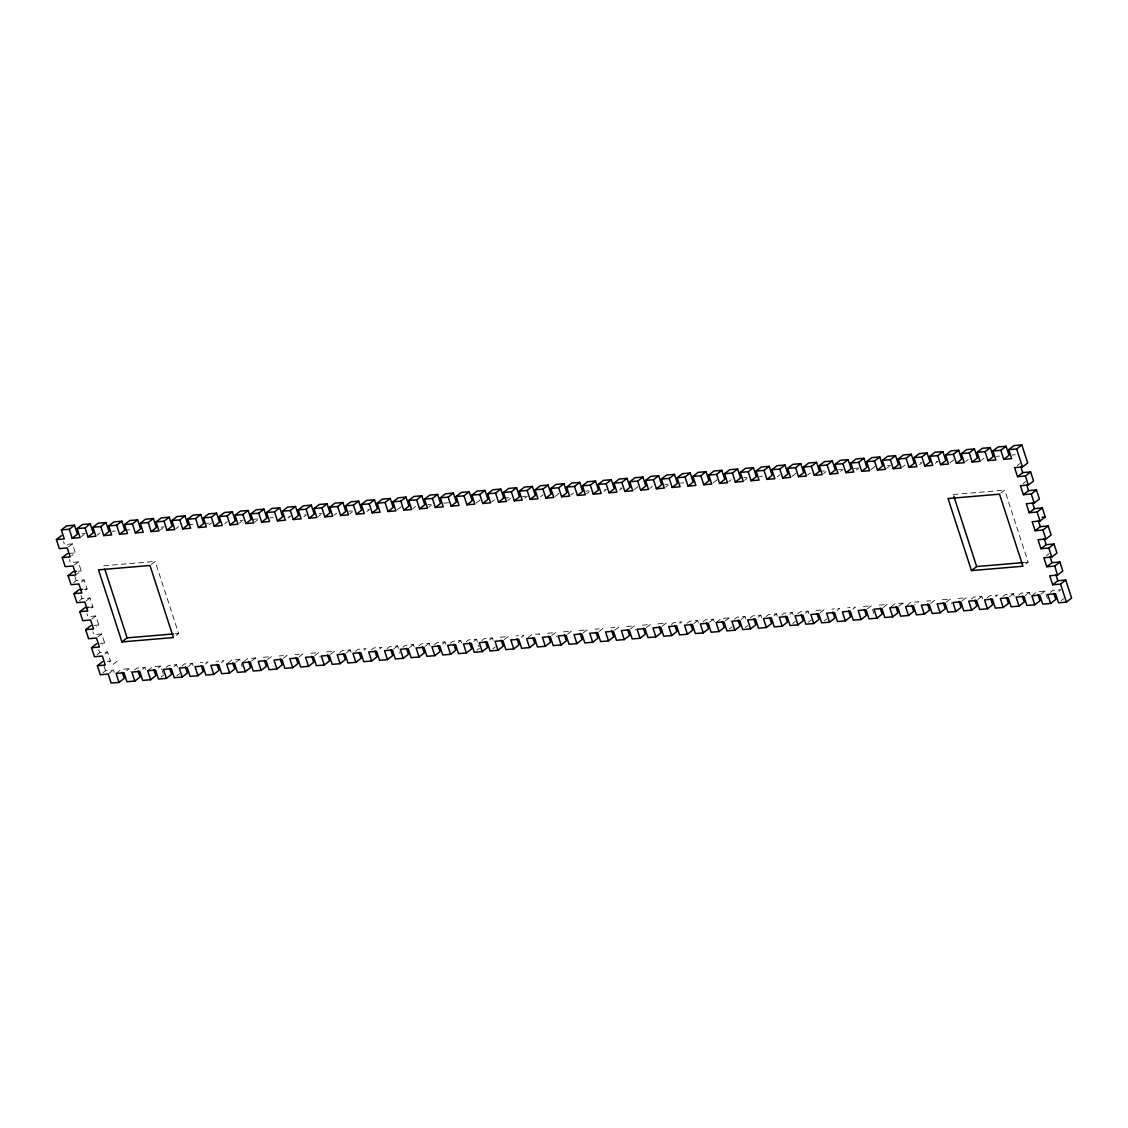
<?xml version="1.0" encoding="UTF-8"?>
<svg xmlns="http://www.w3.org/2000/svg" width="1128" height="1128" viewBox="0 0 1128 1128"><rect width="100%" height="100%" fill="white"/><g stroke="black" fill="none" stroke-linecap="round" stroke-linejoin="round"><path stroke-width="0.75" stroke-dasharray="5 3.75" d="M81.385 536.59L83.994 534.573M68.526 546.939L72.432 543.907L75.35 552.903L71.445 555.949M97.177 535.25L99.786 533.234M74.377 564.959L78.283 561.913L81.216 570.923L77.31 573.969M73.644 582.626L76.239 580.61L84.135 579.933L87.067 588.943L83.162 591.974M81.526 581.963L84.135 579.933M160.331 529.906L162.94 527.876M79.496 600.646L82.09 598.615L89.986 597.953L92.919 606.963L90.31 608.979M176.123 528.567L178.732 526.536M86.08 600.984L89.986 597.953M151.293 564.465L155.185 561.434L178.605 633.499L174.699 636.544M209.004 524.872L211.613 522.842M91.946 619.004L95.838 615.973L98.77 624.982L96.162 626.999M224.796 523.533L227.391 521.517M239.277 523.209L241.886 521.178M97.798 637.024L101.703 633.992L104.622 642.988L102.028 645.019M255.069 521.869L257.678 519.853M97.05 654.691L99.659 652.675L107.555 651.998L110.473 661.008L106.568 664.054M104.946 654.029L107.555 651.998M287.95 518.189L290.559 516.159L285.821 516.553M113.167 664.392L118.37 660.345M102.902 672.711L105.51 670.695L113.406 670.018L114.379 673.021M303.742 516.85L306.351 514.819L303.192 515.087M108.203 674.065L113.406 670.018M116.099 673.402L121.302 669.355L129.198 668.678L130.171 671.682M318.223 516.525L320.831 514.495M126.59 670.709L129.198 668.678M134.486 670.032L137.094 668.016L144.99 667.339L145.963 670.342M334.015 515.186L336.623 513.155M142.382 669.369L144.99 667.339M147.669 670.723L152.886 666.676L160.768 665.999L163.207 673.515M349.807 513.846L352.415 511.816M158.174 668.03L160.768 665.999M166.07 667.367L168.664 665.337L176.56 664.66L177.547 667.663M366.896 511.492L369.505 509.461L364.767 509.87M173.966 666.69L176.56 664.66M161.093 677.04L163.701 675.009M181.862 666.028L184.456 663.997L192.352 663.334L193.325 666.338M188.446 666.366L192.352 663.334M176.885 675.7L179.493 673.67M397.183 509.828L401.074 506.796L397.93 507.064M205.536 664.011L208.144 661.995L200.248 662.658M412.961 508.488L415.569 506.458M221.328 662.672L223.936 660.655L216.04 661.318M227.927 663.024L231.832 659.979L239.728 659.316L242.167 666.817M428.753 507.149L431.361 505.132M235.822 662.347L239.728 659.316M243.718 661.685L247.624 658.639L255.506 657.976L256.493 660.98M251.614 661.008L255.506 657.976M267.392 659.668L271.298 656.637L272.271 659.64M476.129 503.13L480.034 500.099L476.876 500.367M283.184 658.343L287.09 655.298L279.194 655.974M491.907 501.805L494.515 499.774M298.976 657.004L302.882 653.958L294.986 654.635M507.699 500.465L510.307 498.435M314.768 655.664L318.674 652.619L320.14 657.13M524.788 498.111L527.396 496.08M330.56 654.325L334.466 651.279L335.439 654.282M339.754 652.647L342.348 650.616L350.244 649.939L351.231 652.943M540.58 496.771L543.188 494.741M346.338 652.985L350.244 649.939M355.546 651.307L358.14 649.277L366.036 648.614L362.13 651.646M555.075 496.447L558.98 493.401L555.822 493.669M371.338 649.968L373.932 647.937L381.828 647.275L377.922 650.306M570.867 495.107L573.461 493.077M387.115 648.628L389.724 646.598L397.62 645.935L400.059 653.436M586.645 493.768L589.253 491.737M393.714 648.967L397.62 645.935M402.907 647.289L405.516 645.258L413.412 644.596L414.385 647.599M603.748 491.413L606.342 489.397L601.605 489.792M409.506 647.627L413.412 644.596M418.699 645.949L421.308 643.919L429.204 643.256L430.177 646.259M619.526 490.074L622.134 488.057L618.976 488.325M425.298 646.288L429.204 643.256M434.491 644.61L437.086 642.579L444.982 641.917L445.969 644.92M634.021 489.749L637.926 486.718L634.768 486.986M442.387 643.947L444.982 641.917M450.284 643.27L452.878 641.254L460.774 640.577L461.747 643.58M649.813 488.41L652.407 486.394M458.179 642.607L460.774 640.577M466.061 641.931L468.67 639.914L476.566 639.238L479.005 646.753M665.605 487.084L668.199 485.054M473.957 641.268L476.566 639.238M481.853 640.591L484.462 638.575L492.358 637.898L493.331 640.901M489.749 639.928L492.358 637.898M476.89 650.278L479.499 648.247M504.244 639.604L508.15 636.559L509.123 639.562M492.682 648.938L495.277 646.908M712.966 483.066L716.872 480.02L713.714 480.288M521.333 637.249L523.928 635.219L516.046 635.896M527.918 637.588L531.824 634.556L539.72 633.894L537.125 635.91M728.759 481.726L731.353 479.696M744.55 480.387L747.145 478.357M551.606 635.586L555.512 632.554L556.978 637.052M567.398 634.246L571.304 631.215L572.277 634.218M777.432 476.693L780.026 474.676M583.19 632.907L587.096 629.875L588.069 632.879M791.912 476.368L795.818 473.337L792.66 473.605M598.982 631.567L602.888 628.536L594.992 629.198M807.704 475.029L810.313 473.013M614.76 630.228L618.666 627.196L610.77 627.859M823.496 473.689L826.091 471.673M630.552 628.902L634.458 625.857L635.924 630.369M840.586 471.349L843.194 469.319M646.344 627.563L650.25 624.517L651.223 627.52M856.378 470.009L858.972 467.979M662.136 626.223L666.042 623.178L667.015 626.181M671.329 624.531L673.938 622.515L681.834 621.838L677.928 624.884M870.858 469.685L874.764 466.639L871.606 466.907M687.121 623.206L689.73 621.175L697.626 620.499L698.599 623.502M886.65 468.346L889.259 466.315M693.72 623.544L697.626 620.499M702.913 621.866L705.508 619.836L713.404 619.173L714.87 623.671M902.442 467.006L905.051 464.976M709.498 622.205L713.404 619.173M716.097 622.543L721.3 618.496L729.196 617.834L730.168 620.837M919.531 464.651L922.14 462.635L917.402 463.03M725.29 620.865L729.196 617.834M734.483 619.187L737.092 617.157L744.988 616.494L745.96 619.498M935.323 463.312L937.932 461.296L933.194 461.69M741.082 619.526L744.988 616.494M729.52 628.86L732.128 626.844M750.275 617.848L752.884 615.817L760.78 615.155L761.752 618.158M949.804 462.988L953.71 459.956L950.551 460.224M758.171 617.171L760.78 615.155M745.312 627.52L747.92 625.504M766.067 616.508L768.676 614.478L776.572 613.815L777.544 616.819M965.596 461.648L968.205 459.632M773.963 615.846L776.572 613.815M781.859 615.169L784.468 613.153L792.35 612.476L793.816 616.974M981.388 460.309L983.997 458.292M789.755 614.506L792.35 612.476M797.651 613.829L800.245 611.813L808.141 611.136L809.129 614.14M805.547 613.167L808.141 611.136M792.674 623.516L795.282 621.486M820.028 612.842L823.933 609.797L824.906 612.8M808.466 622.177L811.074 620.146M1017.202 465.638L1019.797 463.608M837.117 610.488L839.725 608.457L831.83 609.134M824.258 620.837L826.866 618.807M1000.832 493.162L1004.738 490.13L1028.158 562.195L1025.549 564.211M852.909 609.148L855.517 607.118L847.621 607.795M1023.054 483.644L1025.648 481.628M867.404 608.824L871.31 605.792L873.749 613.294M883.182 607.484L887.087 604.453L888.074 607.456M891.078 606.822L894.983 603.776L902.879 603.113L903.852 606.117M898.974 606.145L902.879 603.113M906.87 605.482L910.775 602.437L918.671 601.774L914.766 604.805M930.558 603.466L934.463 600.434L926.567 601.097M946.35 602.126L950.255 599.095L951.722 603.593M962.142 600.787L966.047 597.755L967.02 600.759M971.335 599.109L973.929 597.093L981.825 596.416L982.812 599.419M977.92 599.461L981.825 596.416M987.127 597.769L989.721 595.753L997.617 595.076L993.712 598.122M1046.474 555.723L1049.068 553.693M1002.905 596.43L1005.513 594.414L1013.409 593.737L1014.382 596.74M1009.504 596.782L1013.409 593.737M1018.697 595.091L1021.305 593.074L1029.201 592.397L1030.668 596.909M1025.296 595.443L1029.201 592.397M1031.894 595.781L1037.097 591.735L1044.993 591.072L1047.433 598.573M1041.088 594.104L1044.993 591.072M1050.281 592.426L1052.889 590.395L1060.771 589.732L1056.88 592.764M1061.095 600.759L1063.704 598.742M82.132 533.826L85.291 533.558M112.137 531.274L115.296 531.006M124.771 530.202L131.074 529.666M161.078 527.129L164.237 526.861M187.925 524.858L194.242 524.323M203.717 523.519L210.034 522.983M240.024 520.445L243.183 520.177M252.658 519.374L257.396 518.965M270.029 517.893L273.188 517.625M318.97 513.748L322.129 513.48M348.975 511.21L352.133 510.942M427.921 504.512L431.079 504.244M443.713 503.173L448.45 502.778M503.708 498.097L510.025 497.561M522.659 496.489L525.817 496.221M585.813 491.131L588.971 490.863M664.773 484.448L667.931 484.18M680.551 483.108L683.709 482.84M743.719 477.75L746.877 477.482M759.496 476.411L762.655 476.143M819.506 471.321L825.823 470.799M838.456 469.727L841.615 469.459M854.234 468.388L857.393 468.12M887.398 465.568L890.556 465.3M996.348 456.346L999.507 456.079M1012.14 455.007L1015.299 454.739M72.432 543.907L64.536 544.57L63.563 541.567M69.034 553.439L75.35 552.903M78.283 561.913L70.387 562.59L69.414 559.587M103.72 565.791L155.185 561.434M953.259 494.487L1004.738 490.13M78.058 571.191L81.216 570.923M83.909 589.211L87.067 588.943M88.181 607.357L92.919 606.963M95.838 615.973L87.956 616.635L86.969 613.632M94.033 625.377L98.77 624.982M101.703 633.992L93.807 634.655L92.834 631.652M175.178 633.795L178.605 633.499M1023.011 562.632L1028.158 562.195M99.884 643.397L104.622 642.988M107.315 661.276L110.473 661.008M263.402 657.3L271.298 656.637M310.778 653.295L318.674 652.619M326.57 651.956L334.466 651.279M500.254 637.235L508.15 636.559M547.616 633.217L555.512 632.554M563.408 631.877L571.304 631.215M579.2 630.538L587.096 629.875M626.562 626.534L634.458 625.857M642.354 625.194L650.25 624.517M658.146 623.854L666.042 623.178M816.037 610.474L823.933 609.797M863.413 606.455L871.31 605.792M879.205 605.116L887.087 604.453M942.359 599.758L950.255 599.095M958.151 598.432L966.047 597.755M74.772 576.098L76.239 580.61M81.117 595.612L82.09 598.615M98.686 649.672L99.659 652.675M104.044 666.183L105.51 670.695"/><path stroke-width="1.5" d="M122.275 672.359L124.235 678.365L119.018 682.412L111.122 683.074L108.203 674.065L100.307 674.741L97.375 665.731L105.271 665.055L102.352 656.059L94.456 656.722L91.523 647.712L99.419 647.049L96.486 638.039L88.59 638.702L85.672 629.692L93.568 629.029L90.635 620.019L82.739 620.682L79.82 611.672L87.716 611.009L84.783 601.999L76.887 602.676L73.969 593.666L81.85 592.99L78.932 583.98L71.036 584.656L68.103 575.647L75.999 574.97L73.08 565.974L65.184 566.637L62.251 557.627L70.147 556.964L67.229 547.954L59.333 548.617L56.4 539.607L64.296 538.944L61.363 529.934L66.58 525.888L74.462 525.211L77.395 534.221L72.192 538.267L69.259 529.258L74.462 525.211M56.4 539.607L61.603 535.56M72.192 538.267L80.088 537.605L77.155 528.595L82.358 524.548L90.254 523.871L93.187 532.881L87.984 536.928L85.051 527.932L90.254 523.871M87.984 536.928L95.88 536.265L92.947 527.255L98.15 523.209L106.046 522.532L108.979 531.542L103.762 535.603L100.843 526.593L106.046 522.532M62.251 557.627L67.454 553.58M103.762 535.603L111.658 534.926L108.739 525.916L113.942 521.869L121.838 521.206L124.771 530.202L119.554 534.263L116.635 525.253L121.838 521.206M119.554 534.263L127.45 533.586L124.531 524.576L129.734 520.53L137.63 519.867L140.549 528.877L135.346 532.924L132.427 523.914L137.63 519.867M68.103 575.647L73.32 571.6L76.478 571.332M135.346 532.924L143.242 532.247L140.309 523.237L145.526 519.19L153.422 518.527L156.341 527.537L151.138 531.584L148.205 522.574L153.422 518.527M151.138 531.584L159.034 530.907L156.101 521.897L161.318 517.851L169.2 517.188L172.133 526.198L166.93 530.245L163.997 521.235L169.2 517.188M73.969 593.666L79.171 589.606L82.33 589.338M166.93 530.245L174.826 529.568L171.893 520.572L177.096 516.511L184.992 515.849L187.925 524.858L182.722 528.905L179.789 519.895L184.992 515.849M182.722 528.905L190.618 528.242L187.685 519.232L192.888 515.172L200.784 514.509L203.717 523.519L198.5 527.566L195.581 518.556L200.784 514.509M79.82 611.672L85.023 607.625L88.181 607.357M198.5 527.566L206.396 526.903L203.477 517.893L208.68 513.846L216.576 513.169L219.495 522.179L214.292 526.226L211.373 517.216L216.576 513.169M214.292 526.226L222.188 525.563L219.269 516.553L224.472 512.507L232.368 511.83L235.287 520.84L230.084 524.887L227.151 515.877L232.368 511.83M85.672 629.692L90.874 625.645M230.084 524.887L237.98 524.224L235.047 515.214L240.264 511.167L248.16 510.49L251.079 519.5L245.876 523.547L242.943 514.551L248.16 510.49M245.876 523.547L253.772 522.884L250.839 513.874L256.042 509.828L263.938 509.151L266.871 518.161L261.668 522.208L258.735 513.212L263.938 509.151M91.523 647.712L96.726 643.665M261.668 522.208L269.564 521.545L266.631 512.535L271.834 508.488L279.73 507.811L282.663 516.821L277.46 520.882L274.527 511.872L279.73 507.811M277.46 520.882L285.342 520.205L282.423 511.195L287.626 507.149L295.522 506.486L298.455 515.482L293.238 519.543L290.319 510.533L295.522 506.486M121.923 641.917L173.402 637.546L149.982 565.481L98.503 569.851L121.923 641.917L127.126 637.87L173.458 633.936M97.375 665.731L102.592 661.685M293.238 519.543L301.134 518.866L298.215 509.856L303.418 505.809L311.314 505.147L314.233 514.156L309.03 518.203L306.111 509.193L311.314 505.147M309.03 518.203L316.926 517.526L314.007 508.516L319.21 504.47L327.106 503.807L330.025 512.817L324.822 516.864L321.889 507.854L327.106 503.807M324.822 516.864L332.718 516.187L329.785 507.191L335.002 503.13L342.898 502.468L345.817 511.477L340.614 515.524L337.681 506.514L342.898 502.468M340.614 515.524L348.51 514.847L345.577 505.852L350.78 501.791L358.676 501.128L361.609 510.138L356.406 514.185L353.473 505.175L358.676 501.128M356.406 514.185L364.302 513.522L361.369 504.512L366.572 500.451L374.468 499.789L377.401 508.798L372.184 512.845L369.265 503.835L374.468 499.789M119.018 682.412L116.099 673.402L123.995 672.725L126.914 681.735L134.81 681.072L140.013 677.026L138.067 671.019M372.184 512.845L380.08 512.183L377.161 503.173L382.364 499.126L390.26 498.449L393.193 507.459L387.976 511.506L385.057 502.496L390.26 498.449M134.81 681.072L131.891 672.062L139.773 671.4L142.706 680.395L150.602 679.733L155.805 675.686L153.859 669.679M387.976 511.506L395.872 510.843L392.953 501.833L398.156 497.786L406.052 497.11L408.971 506.119L403.768 510.166L400.849 501.156L406.052 497.11M150.602 679.733L147.669 670.723L155.565 670.06L158.498 679.056L166.394 678.393L171.597 674.347L169.651 668.34M403.768 510.166L411.664 509.504L408.731 500.494L413.948 496.447L421.844 495.77L424.762 504.78L419.56 508.827L416.627 499.831L421.844 495.77M166.394 678.393L163.461 669.383L171.357 668.721L174.29 677.731L182.186 677.054L187.389 673.007L185.429 667M419.56 508.827L427.456 508.164L424.523 499.154L429.74 495.107L437.622 494.431L440.554 503.44L435.352 507.501L432.419 498.491L437.622 494.431M182.186 677.054L179.253 668.044L187.149 667.381L190.068 676.391L197.964 675.714L203.181 671.668L201.221 665.661M435.352 507.501L443.248 506.824L440.315 497.815L445.518 493.768L453.414 493.091L456.346 502.101L451.144 506.162L448.211 497.152L453.414 493.091M197.964 675.714L195.045 666.704L202.941 666.042L205.86 675.052L213.756 674.375L218.959 670.328L217.013 664.321M451.144 506.162L459.04 505.485L456.107 496.475L461.31 492.428L469.206 491.766L472.139 500.761L466.921 504.822L464.003 495.812L469.206 491.766M213.756 674.375L210.837 665.365L218.733 664.702L221.652 673.712L229.548 673.035L234.751 668.989L232.805 662.982M466.921 504.822L474.817 504.145L471.899 495.136L477.102 491.089L484.998 490.426L487.93 499.436L482.714 503.483L479.795 494.473L484.998 490.426M229.548 673.035L226.615 664.039L234.511 663.363L237.444 672.373L245.34 671.71L250.543 667.649L248.597 661.642M482.714 503.483L490.609 502.806L487.691 493.796L492.894 489.749L500.79 489.087L503.708 498.097L498.505 502.143L495.573 493.133L500.79 489.087M245.34 671.71L242.407 662.7L250.303 662.023L253.236 671.033L261.132 670.37L266.335 666.31L264.389 660.303M498.505 502.143L506.401 501.466L503.469 492.471L508.686 488.41L516.582 487.747L519.5 496.757L514.298 500.804L511.365 491.794L516.582 487.747M261.132 670.37L258.199 661.361L266.095 660.684L269.028 669.694L276.924 669.031L282.127 664.97L280.167 658.978M514.298 500.804L522.193 500.141L519.261 491.131L524.464 487.07L532.36 486.408L535.292 495.418L530.089 499.464L527.157 490.454L532.36 486.408M276.924 669.031L273.991 660.021L281.887 659.344L284.806 668.354L292.702 667.691L297.919 663.645L295.959 657.638M530.089 499.464L537.986 498.802L535.053 489.792L540.256 485.731L548.152 485.068L551.084 494.078L545.881 498.125L542.949 489.115L548.152 485.068M292.702 667.691L289.783 658.681L297.679 658.005L300.598 667.015L308.494 666.352L313.697 662.305L311.751 656.299M545.881 498.125L553.763 497.462L550.845 488.452L556.048 484.405L563.944 483.729L566.876 492.739L561.659 496.785L558.741 487.775L563.944 483.729M308.494 666.352L305.575 657.342L313.457 656.679L316.39 665.675L324.286 665.012L329.489 660.966L327.543 654.959M561.659 496.785L569.555 496.123L566.637 487.113L571.84 483.066L579.736 482.389L582.654 491.399L577.451 495.446L574.533 486.436L579.736 482.389M324.286 665.012L321.353 656.002L329.249 655.34L332.182 664.35L340.078 663.673L345.281 659.626L343.335 653.62M577.451 495.446L585.347 494.783L582.429 485.773L587.632 481.726L595.528 481.05L598.446 490.06L593.243 494.106L590.311 485.111L595.528 481.05M340.078 663.673L337.145 654.663L345.041 654L347.974 663.01L355.87 662.333L361.073 658.287L359.127 652.28M593.243 494.106L601.139 493.444L598.207 484.434L603.424 480.387L611.32 479.71L614.238 488.72L609.035 492.781L606.103 483.771L611.32 479.71M355.87 662.333L352.937 653.323L360.833 652.661L363.766 661.671L371.648 660.994L376.865 656.947L374.905 650.941M609.035 492.781L616.931 492.104L613.999 483.094L619.201 479.047L627.097 478.371L630.03 487.381L624.827 491.441L621.895 482.431L627.097 478.371M371.648 660.994L368.729 651.984L376.625 651.321L379.544 660.331L387.44 659.654L392.657 655.608L390.697 649.601M624.827 491.441L632.723 490.765L629.791 481.755L634.994 477.708L642.889 477.045L645.822 486.041L640.619 490.102L637.687 481.092L642.889 477.045M387.44 659.654L384.521 650.644L392.417 649.982L395.336 658.992L403.232 658.315L408.435 654.268L406.489 648.262M640.619 490.102L648.501 489.425L645.583 480.415L650.785 476.368L658.681 475.706L661.614 484.716L656.397 488.762L653.479 479.752L658.681 475.706M403.232 658.315L400.313 649.319L408.195 648.642L411.128 657.652L419.024 656.989L424.227 652.929L422.281 646.922M656.397 488.762L664.293 488.086L661.375 479.076L666.577 475.029L674.473 474.366L677.392 483.376L672.189 487.423L669.271 478.413L674.473 474.366M419.024 656.989L416.091 647.98L423.987 647.303L426.92 656.313L434.816 655.65L440.019 651.589L438.073 645.583M672.189 487.423L680.085 486.746L677.152 477.75L682.369 473.689L690.265 473.027L693.184 482.037L687.981 486.083L685.048 477.074L690.265 473.027M434.816 655.65L431.883 646.64L439.779 645.963L442.712 654.973L450.608 654.31L455.811 650.25L453.851 644.257M687.981 486.083L695.877 485.421L692.944 476.411L698.161 472.35L706.043 471.687L708.976 480.697L703.773 484.744L700.841 475.734L706.043 471.687M450.608 654.31L447.675 645.301L455.571 644.624L458.504 653.634L466.386 652.971L471.603 648.924L469.643 642.918M703.773 484.744L711.669 484.081L708.736 475.071L713.939 471.01L721.835 470.348L724.768 479.358L719.565 483.404L716.632 474.394L721.835 470.348M466.386 652.971L463.467 643.961L471.363 643.284L474.282 652.294L482.178 651.631L487.381 647.585L485.435 641.578M719.565 483.404L727.461 482.742L724.529 473.732L729.731 469.685L737.627 469.008L740.56 478.018L735.343 482.065L732.424 473.055L737.627 469.008M482.178 651.631L479.259 642.622L487.155 641.959L490.074 650.955L497.97 650.292L503.173 646.245L501.227 640.239M735.343 482.065L743.239 481.402L740.32 472.392L745.523 468.346L753.419 467.669L756.352 476.679L751.135 480.725L748.216 471.715L753.419 467.669M497.97 650.292L495.037 641.282L502.933 640.619L505.866 649.629L513.762 648.952L518.965 644.906L517.019 638.899M751.135 480.725L759.031 480.063L756.112 471.053L761.315 467.006L769.211 466.329L772.13 475.339L766.927 479.386L764.009 470.39L769.211 466.329M513.762 648.952L510.829 639.943L518.725 639.28L521.658 648.29L529.554 647.613L534.757 643.566L532.811 637.56M766.927 479.386L774.823 478.723L771.89 469.713L777.107 465.667L785.003 464.99L787.922 474L782.719 478.06L779.786 469.051L785.003 464.99M529.554 647.613L526.621 638.603L534.517 637.94L537.45 646.95L545.346 646.274L550.549 642.227L548.589 636.22M782.719 478.06L790.615 477.384L787.682 468.374L792.899 464.327L800.781 463.65L803.714 472.66L798.511 476.721L795.578 467.711L800.781 463.65M545.346 646.274L542.413 637.264L550.309 636.601L553.228 645.611L561.124 644.934L566.341 640.887L564.381 634.881M798.511 476.721L806.407 476.044L803.474 467.034L808.677 462.988L816.573 462.325L819.506 471.321L814.303 475.381L811.37 466.372L816.573 462.325M561.124 644.934L558.205 635.924L566.101 635.261L569.02 644.271L576.916 643.594L582.119 639.548L580.173 633.541M814.303 475.381L822.185 474.705L819.266 465.695L824.469 461.648L832.365 460.985L835.298 469.995L830.081 474.042L827.162 465.032L832.365 460.985M576.916 643.594L573.997 634.599L581.893 633.922L584.812 642.932L592.708 642.269L597.91 638.208L595.965 632.202M830.081 474.042L837.977 473.365L835.058 464.355L840.261 460.309L848.157 459.646L851.076 468.656L845.873 472.702L842.954 463.693L848.157 459.646M592.708 642.269L589.775 633.259L597.671 632.582L600.604 641.592L608.5 640.93L613.702 636.869L611.757 630.862M845.873 472.702L853.769 472.026L850.85 463.03L856.053 458.969L863.949 458.306L866.868 467.316L861.665 471.363L858.732 462.353L863.949 458.306M608.5 640.93L605.567 631.92L613.463 631.243L616.396 640.253L624.292 639.59L629.494 635.529L627.549 629.537M861.665 471.363L869.561 470.7L866.628 461.69L871.845 457.63L879.741 456.967L882.66 465.977L877.457 470.024L874.524 461.014L879.741 456.967M624.292 639.59L621.359 630.58L629.255 629.903L632.188 638.913L640.069 638.251L645.286 634.204L643.327 628.197M877.457 470.024L885.353 469.361L882.42 460.351L887.623 456.29L895.519 455.627L898.452 464.637L893.249 468.684L890.316 459.674L895.519 455.627M640.069 638.251L637.151 629.241L645.047 628.564L647.966 637.574L655.861 636.911L661.078 632.864L659.119 626.858M893.249 468.684L901.145 468.021L898.212 459.011L903.415 454.965L911.311 454.288L914.244 463.298L909.041 467.344L906.108 458.335L911.311 454.288M655.861 636.911L652.943 627.901L660.839 627.239L663.757 636.234L671.654 635.572L676.856 631.525L674.911 625.518M909.041 467.344L916.923 466.682L914.004 457.672L919.207 453.625L927.103 452.948L930.036 461.958L924.819 466.005L921.9 456.995L927.103 452.948M671.654 635.572L668.735 626.562L676.617 625.899L679.549 634.909L687.445 634.232L692.648 630.185L690.703 624.179M924.819 466.005L932.715 465.342L929.796 456.332L934.999 452.286L942.895 451.609L945.814 460.619L940.611 464.666L937.692 455.67L942.895 451.609M687.445 634.232L684.513 625.222L692.409 624.559L695.341 633.569L703.237 632.893L708.44 628.846L706.495 622.839M940.611 464.666L948.507 464.003L945.574 454.993L950.791 450.946L958.687 450.269L961.606 459.279L956.403 463.34L953.47 454.33L958.687 450.269M703.237 632.893L700.305 623.883L708.201 623.22L711.134 632.23L719.029 631.553L724.232 627.506L722.272 621.5M956.403 463.34L964.299 462.663L961.366 453.653L966.583 449.607L974.465 448.944L977.398 457.94L972.195 462.001L969.262 452.991L974.465 448.944M719.029 631.553L716.097 622.543L723.993 621.88L726.925 630.89L734.807 630.214L740.024 626.167L738.065 620.16M972.195 462.001L980.091 461.324L977.158 452.314L982.361 448.267L990.257 447.604L993.19 456.6L987.987 460.661L985.054 451.651L990.257 447.604M734.807 630.214L731.889 621.204L739.785 620.541L742.703 629.551L750.599 628.874L755.816 624.827L753.856 618.821M987.987 460.661L995.883 459.984L992.95 450.974L998.153 446.928L1006.049 446.265L1008.982 455.275L1003.765 459.322L1000.846 450.312L1006.049 446.265M750.599 628.874L747.681 619.878L755.577 619.201L758.495 628.211L766.391 627.549L771.594 623.488L769.649 617.481M1003.765 459.322L1011.661 458.645L1008.742 449.635L1013.945 445.588L1021.841 444.925L1027.693 462.945L1022.49 466.992L1014.594 467.655L1017.526 476.665L1025.408 476.002L1030.625 471.941L1033.544 480.951L1028.341 485.012L1020.445 485.674L1023.378 494.684L1031.274 494.008L1036.477 489.961L1039.41 498.971L1034.193 503.017L1026.297 503.694L1029.229 512.704L1037.125 512.027L1042.328 507.981L1045.261 516.991L1040.044 521.037L1032.162 521.714L1035.081 530.724L1042.977 530.047L1048.18 526L1051.113 535.01L1045.91 539.057L1038.014 539.72L1040.932 548.73L1048.829 548.067L1054.031 544.02L1056.964 553.03L1051.761 557.077L1043.865 557.74L1046.784 566.749L1054.68 566.087L1059.897 562.026L1062.816 571.036L1057.613 575.097L1049.717 575.759L1052.65 584.769L1060.546 584.092L1065.748 580.046L1071.6 598.066L1066.397 602.112L1058.501 602.789L1055.568 593.779L1047.672 594.442L1050.605 603.452L1042.709 604.129L1039.776 595.119L1031.894 595.781L1034.813 604.791L1026.917 605.468L1023.998 596.458L1016.102 597.121L1019.021 606.131L1011.125 606.793L1008.206 597.798L1000.31 598.46L1003.229 607.47L995.347 608.133L992.414 599.123L984.518 599.8L987.451 608.81L979.555 609.472L976.622 600.463L968.726 601.139L971.659 610.149L963.763 610.812L960.83 601.802L952.934 602.479L955.867 611.489L947.971 612.151L945.038 603.142L937.156 603.818L940.075 612.828L932.179 613.491L929.26 604.481L921.365 605.158L924.283 614.154L916.387 614.831L913.468 605.821L905.572 606.483L908.505 615.493L900.609 616.17L897.676 607.16L889.78 607.823L892.713 616.833L884.817 617.51L881.885 608.5L873.988 609.162L876.921 618.172L869.025 618.849L866.092 609.839L858.196 610.502L861.129 619.512L853.233 620.188L850.315 611.179L842.419 611.841L845.337 620.851L837.441 621.514L834.523 612.518L826.627 613.181L829.545 622.191L821.649 622.853L818.731 613.843L810.835 614.52L813.767 623.53L805.871 624.193L802.939 615.183L795.043 615.86L797.975 624.87L790.079 625.532L787.147 616.522L779.251 617.199L782.183 626.209L774.287 626.872L771.355 617.862L763.459 618.539L766.391 627.549M782.183 626.209L787.386 622.148L785.44 616.142M1008.742 449.635L1016.638 448.972L1021.841 444.925M797.975 624.87L803.178 620.809L801.232 614.816M813.767 623.53L818.97 619.484L817.01 613.477M829.545 622.191L834.762 618.144L832.802 612.137M1017.526 476.665L1022.729 472.618L1030.625 471.941M845.337 620.851L850.54 616.804L848.594 610.798M861.129 619.512L866.332 615.465L864.386 609.458M1023.378 494.684L1028.581 490.638L1036.477 489.961M876.921 618.172L882.124 614.125L880.178 608.119M892.713 616.833L897.916 612.786L895.97 606.779M1029.229 512.704L1034.432 508.657L1042.328 507.981M908.505 615.493L913.708 611.446L911.748 605.44M971.476 570.599L1022.941 566.242L999.535 494.177L948.056 498.534L971.476 570.599L976.679 566.552L1023.011 562.632M924.283 614.154L929.5 610.107L927.54 604.1M1035.081 530.724L1040.284 526.663L1048.18 526M940.075 612.828L945.278 608.767L943.332 602.761M955.867 611.489L961.07 607.428L959.124 601.421M1040.932 548.73L1046.149 544.683L1054.031 544.02M971.659 610.149L976.862 606.103L974.916 600.096M987.451 608.81L992.654 604.763L990.694 598.756M1046.784 566.749L1052.001 562.703L1059.897 562.026M1003.229 607.47L1008.446 603.424L1006.486 597.417M1019.021 606.131L1024.238 602.084L1022.278 596.077M1052.65 584.769L1057.852 580.723L1065.748 580.046M1034.813 604.791L1040.016 600.745L1038.07 594.738M1050.605 603.452L1055.808 599.405L1053.862 593.399M61.363 529.934L69.259 529.258M77.155 528.595L85.051 527.932M92.947 527.255L100.843 526.593M108.739 525.916L116.635 525.253M124.531 524.576L132.427 523.914M140.309 523.237L148.205 522.574M156.101 521.897L163.997 521.235M171.893 520.572L179.789 519.895M187.685 519.232L195.581 518.556M203.477 517.893L211.373 517.216M219.269 516.553L227.151 515.877M235.047 515.214L242.943 514.551M250.839 513.874L258.735 513.212M266.631 512.535L274.527 511.872M282.423 511.195L290.319 510.533M298.215 509.856L306.111 509.193M314.007 508.516L321.889 507.854M329.785 507.191L337.681 506.514M345.577 505.852L353.473 505.175M361.369 504.512L369.265 503.835M377.161 503.173L385.057 502.496M392.953 501.833L400.849 501.156M408.731 500.494L416.627 499.831M424.523 499.154L432.419 498.491M440.315 497.815L448.211 497.152M456.107 496.475L464.003 495.812M471.899 495.136L479.795 494.473M487.691 493.796L495.573 493.133M503.469 492.471L511.365 491.794M519.261 491.131L527.157 490.454M535.053 489.792L542.949 489.115M550.845 488.452L558.741 487.775M566.637 487.113L574.533 486.436M582.429 485.773L590.311 485.111M598.207 484.434L606.103 483.771M613.999 483.094L621.895 482.431M629.791 481.755L637.687 481.092M645.583 480.415L653.479 479.752M661.375 479.076L669.271 478.413M677.152 477.75L685.048 477.074M692.944 476.411L700.841 475.734M708.736 475.071L716.632 474.394M724.529 473.732L732.424 473.055M740.32 472.392L748.216 471.715M756.112 471.053L764.009 470.39M771.89 469.713L779.786 469.051M787.682 468.374L795.578 467.711M803.474 467.034L811.37 466.372M819.266 465.695L827.162 465.032M835.058 464.355L842.954 463.693M850.85 463.03L858.732 462.353M866.628 461.69L874.524 461.014M882.42 460.351L890.316 459.674M898.212 459.011L906.108 458.335M914.004 457.672L921.9 456.995M929.796 456.332L937.692 455.67M945.574 454.993L953.47 454.33M961.366 453.653L969.262 452.991M977.158 452.314L985.054 451.651M992.95 450.974L1000.846 450.312M1042.103 517.259L1045.261 516.991M1016.638 448.972L1022.49 466.992M1025.408 476.002L1028.341 485.012M1031.274 494.008L1034.193 503.017M1037.125 512.027L1040.044 521.037M1042.977 530.047L1045.91 539.057M1048.829 548.067L1051.761 557.077M1054.68 566.087L1057.613 575.097M1060.546 584.092L1066.397 602.112M1020.769 466.611L1022.729 472.618M1026.635 484.631L1028.581 490.638M1032.487 502.651L1034.432 508.657M1038.338 520.657L1040.284 526.663M1044.19 538.676L1046.149 544.683M1050.041 556.696L1052.001 562.703M1055.907 574.716L1057.852 580.723M953.809 496.165L976.679 566.552M104.805 569.146L127.126 637.87"/></g></svg>
